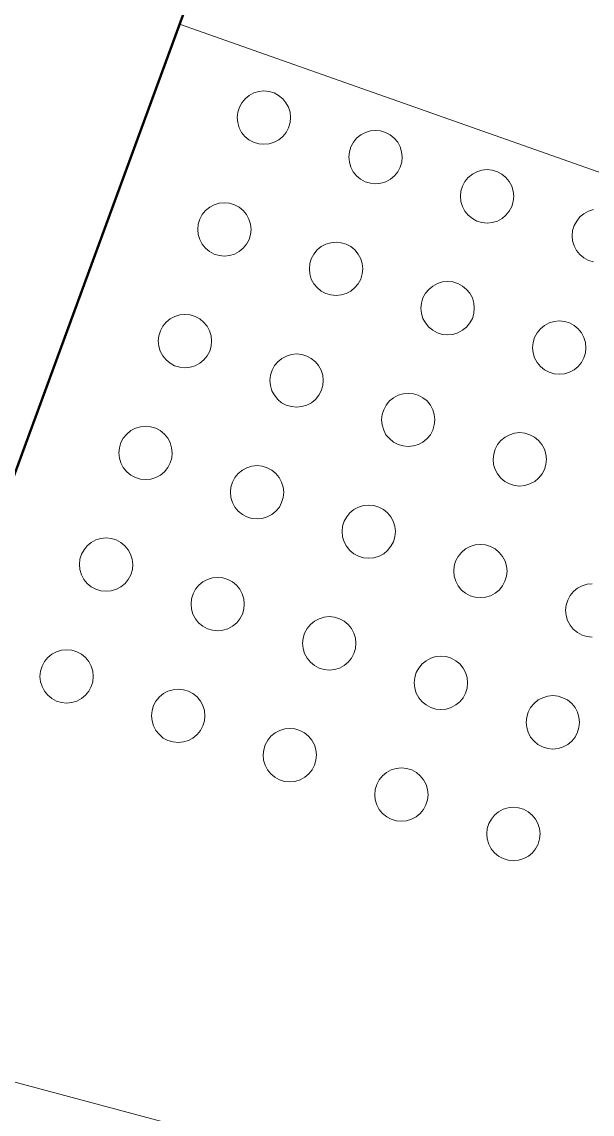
# Model space of a CAD drawing. Header units: metres. Extents: x 105014 to 106600, y 111320 to 118425.
# Drawn here: x 105895.489 to 105895.81, y 114674.696 to 114675.311 of the extents above; entities that cross this region are included whole.
import ezdxf

# ---------------------------------------------------------------- set-up
doc = ezdxf.new("R2010")
doc.units = ezdxf.units.M
doc.linetypes.add('DASHED', pattern=[1.524, 1.27, -0.254])
for name, color, linetype, lineweight in [('00-BASE-LIMITE', 7, 'DASHED', 50), ('00-BASE-UE', 42, 'DASHED', 25), ('20-EP-ZONA-DURA', 253, 'CONTINUOUS', 13), ('20-EP-ZONA-VERDE', 84, 'CONTINUOUS', 13), ('35-RH-ACUE-DOMICILIARIA', 152, 'CONTINUOUS', 9), ('60-PREDIAL-LOTE', 42, 'CONTINUOUS', 13)]:
    doc.layers.add(name, color=color, linetype=linetype, lineweight=lineweight)

msp = doc.modelspace()

# ---------------------------------------------------------------- linework, layer by layer
at = {"layer": '00-BASE-LIMITE'}
msp.add_lwpolyline([(105881.4203, 114660.5309), (105889.2531, 114657.7255), (105894.4305, 114672.1783), (105898.2113, 114682.4977), (105893.5141, 114684.2187)], dxfattribs=at)
at = {"layer": '00-BASE-UE'}
msp.add_lwpolyline([(105881.42029, 114660.53088), (105889.25311, 114657.72552), (105894.43048, 114672.17828), (105898.2113, 114682.49768), (105893.5141, 114684.21869)], dxfattribs=at)
at = {"layer": '20-EP-ZONA-DURA'}
for points in [[(105894.4305, 114672.1783), (105895.5778, 114675.3099), (105898.3659, 114674.3261), (105898.3599, 114674.3079), (105898.1501, 114674.3809), (105898.1476, 114674.3829), (105898.1447, 114674.3842), (105898.1417, 114674.385), (105898.1385, 114674.3851), (105898.0877, 114674.4027), (105898.085, 114674.4049), (105898.0819, 114674.4064), (105898.0785, 114674.4071), (105898.0751, 114674.4071), (105898.0251, 114674.4245), (105898.0229, 114674.4265), (105898.0203, 114674.4281), (105898.0175, 114674.4291), (105898.0145, 114674.4295), (105898.0115, 114674.4293), (105897.9861, 114674.4381), (105897.8545, 114674.0605), (105897.7229, 114673.6827), (105897.5911, 114673.3051)], [(105895.8108, 114675.2056), (105895.808, 114675.2047), (105895.8054, 114675.2033), (105895.8031, 114675.2015), (105895.8013, 114675.1992), (105895.7999, 114675.1966), (105895.799, 114675.1938), (105895.7987, 114675.1909), (105895.7987, 114675.1909), (105895.799, 114675.188), (105895.7998, 114675.1852), (105895.8012, 114675.1826), (105895.8031, 114675.1803), (105895.8053, 114675.1784), (105895.8079, 114675.177), (105895.8108, 114675.1762)], [(105895.8101, 114674.9949), (105895.8072, 114674.9947), (105895.8044, 114674.9938), (105895.8018, 114674.9925), (105895.7995, 114674.9906), (105895.7977, 114674.9884), (105895.7963, 114674.9858), (105895.7954, 114674.983), (105895.7951, 114674.9801), (105895.7954, 114674.9772), (105895.7962, 114674.9743), (105895.7976, 114674.9717), (105895.7994, 114674.9694), (105895.8017, 114674.9675), (105895.8043, 114674.9661), (105895.8071, 114674.9653), (105895.8101, 114674.965)]]:
    msp.add_lwpolyline(points, dxfattribs=at)
for points in [[(105895.6403, 114675.2575), (105895.64, 114675.2604), (105895.6391, 114675.2632), (105895.6377, 114675.2658), (105895.6359, 114675.268), (105895.6336, 114675.2699), (105895.631, 114675.2713), (105895.6282, 114675.2721), (105895.6253, 114675.2724), (105895.6224, 114675.2721), (105895.6196, 114675.2713), (105895.617, 114675.2699), (105895.6147, 114675.268), (105895.6129, 114675.2658), (105895.6115, 114675.2632), (105895.6106, 114675.2604), (105895.6103, 114675.2575), (105895.6106, 114675.2546), (105895.6114, 114675.2517), (105895.6128, 114675.2491), (105895.6146, 114675.2468), (105895.6169, 114675.2449), (105895.6195, 114675.2435), (105895.6224, 114675.2426), (105895.6253, 114675.2424), (105895.6283, 114675.2426), (105895.6311, 114675.2435), (105895.6337, 114675.2449), (105895.636, 114675.2468), (105895.6378, 114675.2491), (105895.6392, 114675.2517), (105895.6401, 114675.2546), (105895.6403, 114675.2575)], [(105895.7031, 114675.2353), (105895.7028, 114675.2382), (105895.7019, 114675.241), (105895.7006, 114675.2436), (105895.6987, 114675.2458), (105895.6964, 114675.2477), (105895.6938, 114675.2491), (105895.691, 114675.2499), (105895.6881, 114675.2502), (105895.6852, 114675.2499), (105895.6824, 114675.2491), (105895.6798, 114675.2477), (105895.6775, 114675.2458), (105895.6757, 114675.2436), (105895.6743, 114675.241), (105895.6734, 114675.2382), (105895.6731, 114675.2353), (105895.6734, 114675.2323), (105895.6742, 114675.2295), (105895.6756, 114675.2269), (105895.6775, 114675.2246), (105895.6797, 114675.2227), (105895.6823, 114675.2213), (105895.6852, 114675.2205), (105895.6881, 114675.2202), (105895.6911, 114675.2205), (105895.6939, 114675.2213), (105895.6965, 114675.2227), (105895.6988, 114675.2246), (105895.7006, 114675.2269), (105895.702, 114675.2295), (105895.7029, 114675.2323), (105895.7031, 114675.2353)], [(105895.7509, 114675.198), (105895.7538, 114675.1983), (105895.7567, 114675.1992), (105895.7593, 114675.2006), (105895.7615, 114675.2024), (105895.7634, 114675.2047), (105895.7648, 114675.2073), (105895.7656, 114675.2101), (105895.7659, 114675.2131), (105895.7656, 114675.216), (105895.7648, 114675.2188), (105895.7634, 114675.2214), (105895.7615, 114675.2237), (105895.7592, 114675.2255), (105895.7567, 114675.2269), (105895.7538, 114675.2278), (105895.7509, 114675.2281), (105895.748, 114675.2278), (105895.7452, 114675.2269), (105895.7426, 114675.2255), (105895.7403, 114675.2237), (105895.7384, 114675.2214), (105895.7371, 114675.2188), (105895.7362, 114675.216), (105895.7359, 114675.2131), (105895.7362, 114675.2101), (105895.737, 114675.2073), (105895.7384, 114675.2047), (105895.7403, 114675.2024), (105895.7426, 114675.2006), (105895.7452, 114675.1992), (105895.748, 114675.1983), (105895.7509, 114675.198)], [(105895.6181, 114675.1945), (105895.6178, 114675.1974), (105895.6169, 114675.2003), (105895.6156, 114675.2028), (105895.6137, 114675.2051), (105895.6114, 114675.207), (105895.6088, 114675.2083), (105895.606, 114675.2092), (105895.6031, 114675.2095), (105895.6002, 114675.2092), (105895.5974, 114675.2083), (105895.5948, 114675.207), (105895.5925, 114675.2051), (105895.5906, 114675.2028), (105895.5892, 114675.2003), (105895.5884, 114675.1974), (105895.5881, 114675.1945), (105895.5884, 114675.1916), (105895.5892, 114675.1888), (105895.5906, 114675.1862), (105895.5925, 114675.1839), (105895.5947, 114675.182), (105895.5973, 114675.1806), (105895.6002, 114675.1797), (105895.6031, 114675.1795), (105895.606, 114675.1797), (105895.6088, 114675.1806), (105895.6114, 114675.182), (105895.6137, 114675.1839), (105895.6156, 114675.1862), (105895.617, 114675.1888), (105895.6178, 114675.1916), (105895.6181, 114675.1945)], [(105895.6809, 114675.1723), (105895.6806, 114675.1752), (105895.6798, 114675.178), (105895.6784, 114675.1806), (105895.6765, 114675.1829), (105895.6742, 114675.1848), (105895.6716, 114675.1862), (105895.6688, 114675.187), (105895.6659, 114675.1873), (105895.663, 114675.187), (105895.6602, 114675.1862), (105895.6576, 114675.1848), (105895.6553, 114675.1829), (105895.6534, 114675.1806), (105895.652, 114675.178), (105895.6512, 114675.1752), (105895.6509, 114675.1723), (105895.6512, 114675.1694), (105895.652, 114675.1665), (105895.6534, 114675.1639), (105895.6553, 114675.1617), (105895.6575, 114675.1598), (105895.6601, 114675.1584), (105895.663, 114675.1576), (105895.6659, 114675.1573), (105895.6688, 114675.1576), (105895.6716, 114675.1584), (105895.6742, 114675.1598), (105895.6765, 114675.1617), (105895.6784, 114675.1639), (105895.6798, 114675.1665), (105895.6806, 114675.1694), (105895.6809, 114675.1723)], [(105895.7287, 114675.1351), (105895.7316, 114675.1354), (105895.7344, 114675.1363), (105895.737, 114675.1377), (105895.7393, 114675.1395), (105895.7412, 114675.1418), (105895.7426, 114675.1444), (105895.7434, 114675.1472), (105895.7437, 114675.1501), (105895.7434, 114675.153), (105895.7426, 114675.1559), (105895.7412, 114675.1585), (105895.7393, 114675.1607), (105895.7371, 114675.1626), (105895.7345, 114675.164), (105895.7316, 114675.1649), (105895.7287, 114675.1652), (105895.7258, 114675.1649), (105895.7229, 114675.164), (105895.7203, 114675.1626), (105895.7181, 114675.1607), (105895.7162, 114675.1585), (105895.7148, 114675.1559), (105895.714, 114675.153), (105895.7137, 114675.1501), (105895.714, 114675.1472), (105895.7148, 114675.1444), (105895.7162, 114675.1418), (105895.7181, 114675.1395), (105895.7204, 114675.1377), (105895.723, 114675.1363), (105895.7258, 114675.1354), (105895.7287, 114675.1351)], [(105895.5959, 114675.1317), (105895.5956, 114675.1346), (105895.5947, 114675.1374), (105895.5933, 114675.14), (105895.5914, 114675.1422), (105895.5892, 114675.1441), (105895.5866, 114675.1454), (105895.5838, 114675.1463), (105895.5809, 114675.1466), (105895.578, 114675.1463), (105895.5752, 114675.1454), (105895.5726, 114675.1441), (105895.5704, 114675.1422), (105895.5685, 114675.14), (105895.5671, 114675.1374), (105895.5662, 114675.1346), (105895.5659, 114675.1317), (105895.5662, 114675.1288), (105895.567, 114675.1259), (105895.5684, 114675.1233), (105895.5703, 114675.121), (105895.5725, 114675.1191), (105895.5751, 114675.1177), (105895.578, 114675.1169), (105895.5809, 114675.1166), (105895.5838, 114675.1169), (105895.5867, 114675.1177), (105895.5893, 114675.1191), (105895.5915, 114675.121), (105895.5934, 114675.1233), (105895.5948, 114675.1259), (105895.5956, 114675.1288), (105895.5959, 114675.1317)], [(105895.8065, 114675.1279), (105895.8062, 114675.1309), (105895.8054, 114675.1337), (105895.804, 114675.1363), (105895.8021, 114675.1386), (105895.7999, 114675.1404), (105895.7973, 114675.1418), (105895.7944, 114675.1427), (105895.7915, 114675.143), (105895.7886, 114675.1427), (105895.7858, 114675.1418), (105895.7832, 114675.1404), (105895.7809, 114675.1386), (105895.779, 114675.1363), (105895.7776, 114675.1337), (105895.7768, 114675.1309), (105895.7765, 114675.1279), (105895.7768, 114675.125), (105895.7776, 114675.1222), (105895.779, 114675.1196), (105895.7809, 114675.1173), (105895.7832, 114675.1155), (105895.7858, 114675.1141), (105895.7886, 114675.1132), (105895.7915, 114675.1129), (105895.7944, 114675.1132), (105895.7972, 114675.1141), (105895.7998, 114675.1155), (105895.8021, 114675.1173), (105895.804, 114675.1196), (105895.8054, 114675.1222), (105895.8062, 114675.125), (105895.8065, 114675.1279)], [(105895.6587, 114675.1095), (105895.6584, 114675.1124), (105895.6575, 114675.1152), (105895.6561, 114675.1178), (105895.6543, 114675.12), (105895.652, 114675.1219), (105895.6494, 114675.1232), (105895.6466, 114675.1241), (105895.6437, 114675.1244), (105895.6408, 114675.1241), (105895.638, 114675.1232), (105895.6354, 114675.1219), (105895.6332, 114675.12), (105895.6313, 114675.1178), (105895.6299, 114675.1152), (105895.629, 114675.1124), (105895.6287, 114675.1095), (105895.629, 114675.1066), (105895.6298, 114675.1037), (105895.6312, 114675.1011), (105895.6331, 114675.0988), (105895.6353, 114675.0969), (105895.6379, 114675.0955), (105895.6408, 114675.0947), (105895.6437, 114675.0944), (105895.6466, 114675.0947), (105895.6495, 114675.0955), (105895.6521, 114675.0969), (105895.6543, 114675.0988), (105895.6562, 114675.1011), (105895.6576, 114675.1037), (105895.6584, 114675.1066), (105895.6587, 114675.1095)], [(105895.7065, 114675.0723), (105895.7094, 114675.0726), (105895.7123, 114675.0734), (105895.7148, 114675.0748), (105895.7171, 114675.0767), (105895.719, 114675.0789), (105895.7204, 114675.0815), (105895.7212, 114675.0844), (105895.7215, 114675.0873), (105895.7212, 114675.0902), (105895.7203, 114675.093), (105895.719, 114675.0956), (105895.7171, 114675.0979), (105895.7148, 114675.0997), (105895.7122, 114675.1011), (105895.7094, 114675.1019), (105895.7065, 114675.1022), (105895.7036, 114675.1019), (105895.7008, 114675.1011), (105895.6982, 114675.0997), (105895.6959, 114675.0979), (105895.6941, 114675.0956), (105895.6927, 114675.093), (105895.6918, 114675.0902), (105895.6915, 114675.0873), (105895.6918, 114675.0844), (105895.6927, 114675.0815), (105895.694, 114675.0789), (105895.6959, 114675.0767), (105895.6982, 114675.0748), (105895.7008, 114675.0734), (105895.7036, 114675.0726), (105895.7065, 114675.0723)], [(105895.5737, 114675.0687), (105895.5734, 114675.0716), (105895.5726, 114675.0745), (105895.5712, 114675.077), (105895.5693, 114675.0793), (105895.567, 114675.0812), (105895.5645, 114675.0826), (105895.5616, 114675.0834), (105895.5587, 114675.0837), (105895.5558, 114675.0834), (105895.553, 114675.0826), (105895.5504, 114675.0812), (105895.5481, 114675.0793), (105895.5462, 114675.077), (105895.5449, 114675.0745), (105895.544, 114675.0716), (105895.5437, 114675.0687), (105895.544, 114675.0658), (105895.5448, 114675.063), (105895.5462, 114675.0604), (105895.5481, 114675.0581), (105895.5504, 114675.0562), (105895.553, 114675.0548), (105895.5558, 114675.0539), (105895.5587, 114675.0537), (105895.5617, 114675.0539), (105895.5645, 114675.0548), (105895.5671, 114675.0562), (105895.5694, 114675.0581), (105895.5712, 114675.0604), (105895.5726, 114675.063), (105895.5735, 114675.0658), (105895.5737, 114675.0687)], [(105895.7843, 114675.0651), (105895.784, 114675.068), (105895.7831, 114675.0708), (105895.7817, 114675.0734), (105895.7799, 114675.0757), (105895.7776, 114675.0776), (105895.775, 114675.0789), (105895.7722, 114675.0798), (105895.7693, 114675.0801), (105895.7664, 114675.0798), (105895.7636, 114675.0789), (105895.761, 114675.0776), (105895.7587, 114675.0757), (105895.7568, 114675.0734), (105895.7554, 114675.0708), (105895.7546, 114675.068), (105895.7543, 114675.0651), (105895.7545, 114675.0622), (105895.7554, 114675.0594), (105895.7568, 114675.0568), (105895.7586, 114675.0545), (105895.7609, 114675.0526), (105895.7635, 114675.0512), (105895.7663, 114675.0503), (105895.7693, 114675.05), (105895.7722, 114675.0503), (105895.775, 114675.0512), (105895.7777, 114675.0526), (105895.7799, 114675.0545), (105895.7818, 114675.0568), (105895.7832, 114675.0594), (105895.784, 114675.0622), (105895.7843, 114675.0651)], [(105895.6365, 114675.0465), (105895.6362, 114675.0494), (105895.6353, 114675.0522), (105895.6339, 114675.0548), (105895.6321, 114675.0571), (105895.6298, 114675.0589), (105895.6272, 114675.0603), (105895.6244, 114675.0612), (105895.6215, 114675.0615), (105895.6186, 114675.0612), (105895.6158, 114675.0603), (105895.6132, 114675.0589), (105895.6109, 114675.0571), (105895.609, 114675.0548), (105895.6077, 114675.0522), (105895.6068, 114675.0494), (105895.6065, 114675.0465), (105895.6068, 114675.0436), (105895.6076, 114675.0408), (105895.609, 114675.0382), (105895.6109, 114675.0359), (105895.6132, 114675.034), (105895.6157, 114675.0326), (105895.6186, 114675.0318), (105895.6215, 114675.0315), (105895.6244, 114675.0318), (105895.6272, 114675.0326), (105895.6298, 114675.034), (105895.6321, 114675.0359), (105895.634, 114675.0382), (105895.6353, 114675.0408), (105895.6362, 114675.0436), (105895.6365, 114675.0465)], [(105895.6843, 114675.0094), (105895.6872, 114675.0097), (105895.6901, 114675.0105), (105895.6927, 114675.0119), (105895.6949, 114675.0138), (105895.6968, 114675.0161), (105895.6982, 114675.0187), (105895.699, 114675.0215), (105895.6993, 114675.0245), (105895.699, 114675.0274), (105895.6981, 114675.0302), (105895.6967, 114675.0327), (105895.6948, 114675.035), (105895.6926, 114675.0368), (105895.69, 114675.0382), (105895.6872, 114675.0391), (105895.6843, 114675.0393), (105895.6814, 114675.0391), (105895.6786, 114675.0382), (105895.676, 114675.0368), (105895.6737, 114675.035), (105895.6719, 114675.0327), (105895.6705, 114675.0302), (105895.6696, 114675.0274), (105895.6693, 114675.0245), (105895.6696, 114675.0215), (105895.6704, 114675.0187), (105895.6718, 114675.0161), (105895.6737, 114675.0138), (105895.6759, 114675.0119), (105895.6785, 114675.0105), (105895.6814, 114675.0097), (105895.6843, 114675.0094)], [(105895.5515, 114675.0059), (105895.5512, 114675.0088), (105895.5503, 114675.0116), (105895.5489, 114675.0142), (105895.5471, 114675.0164), (105895.5448, 114675.0183), (105895.5422, 114675.0197), (105895.5394, 114675.0205), (105895.5365, 114675.0208), (105895.5336, 114675.0205), (105895.5308, 114675.0197), (105895.5282, 114675.0183), (105895.5259, 114675.0164), (105895.5241, 114675.0142), (105895.5227, 114675.0116), (105895.5218, 114675.0088), (105895.5215, 114675.0059), (105895.5217, 114675.003), (105895.5226, 114675.0001), (105895.524, 114674.9975), (105895.5258, 114674.9952), (105895.5281, 114674.9933), (105895.5307, 114674.9919), (105895.5336, 114674.9911), (105895.5365, 114674.9908), (105895.5394, 114674.9911), (105895.5423, 114674.9919), (105895.5449, 114674.9933), (105895.5472, 114674.9952), (105895.549, 114674.9975), (105895.5504, 114675.0001), (105895.5513, 114675.003), (105895.5515, 114675.0059)], [(105895.7621, 114675.0021), (105895.7618, 114675.005), (105895.761, 114675.0078), (105895.7596, 114675.0104), (105895.7577, 114675.0127), (105895.7555, 114675.0146), (105895.7529, 114675.016), (105895.75, 114675.0169), (105895.7471, 114675.0171), (105895.7442, 114675.0169), (105895.7413, 114675.016), (105895.7388, 114675.0146), (105895.7365, 114675.0127), (105895.7346, 114675.0104), (105895.7332, 114675.0078), (105895.7324, 114675.005), (105895.7321, 114675.0021), (105895.7324, 114674.9992), (105895.7333, 114674.9964), (105895.7347, 114674.9938), (105895.7365, 114674.9915), (105895.7388, 114674.9897), (105895.7414, 114674.9883), (105895.7442, 114674.9875), (105895.7471, 114674.9872), (105895.75, 114674.9875), (105895.7528, 114674.9883), (105895.7554, 114674.9897), (105895.7577, 114674.9915), (105895.7595, 114674.9938), (105895.7609, 114674.9964), (105895.7618, 114674.9992), (105895.7621, 114675.0021)], [(105895.6143, 114674.9837), (105895.614, 114674.9866), (105895.6131, 114674.9894), (105895.6117, 114674.992), (105895.6099, 114674.9942), (105895.6076, 114674.9961), (105895.605, 114674.9975), (105895.6022, 114674.9983), (105895.5993, 114674.9986), (105895.5964, 114674.9983), (105895.5936, 114674.9975), (105895.591, 114674.9961), (105895.5887, 114674.9942), (105895.5869, 114674.992), (105895.5855, 114674.9894), (105895.5846, 114674.9866), (105895.5843, 114674.9837), (105895.5846, 114674.9808), (105895.5854, 114674.9779), (105895.5868, 114674.9753), (105895.5886, 114674.973), (105895.5909, 114674.9711), (105895.5935, 114674.9697), (105895.5964, 114674.9689), (105895.5993, 114674.9686), (105895.6022, 114674.9689), (105895.6051, 114674.9697), (105895.6077, 114674.9711), (105895.61, 114674.973), (105895.6118, 114674.9753), (105895.6132, 114674.9779), (105895.6141, 114674.9808), (105895.6143, 114674.9837)], [(105895.6621, 114674.9464), (105895.665, 114674.9467), (105895.6679, 114674.9476), (105895.6705, 114674.949), (105895.6727, 114674.9508), (105895.6746, 114674.9531), (105895.676, 114674.9557), (105895.6768, 114674.9586), (105895.6771, 114674.9615), (105895.6768, 114674.9644), (105895.676, 114674.9672), (105895.6746, 114674.9698), (105895.6727, 114674.9721), (105895.6704, 114674.9739), (105895.6678, 114674.9753), (105895.665, 114674.9762), (105895.6621, 114674.9765), (105895.6592, 114674.9762), (105895.6564, 114674.9753), (105895.6538, 114674.9739), (105895.6515, 114674.9721), (105895.6496, 114674.9698), (105895.6482, 114674.9672), (105895.6474, 114674.9644), (105895.6471, 114674.9615), (105895.6474, 114674.9586), (105895.6482, 114674.9557), (105895.6496, 114674.9531), (105895.6515, 114674.9508), (105895.6538, 114674.949), (105895.6564, 114674.9476), (105895.6592, 114674.9467), (105895.6621, 114674.9464)], [(105895.5293, 114674.9429), (105895.529, 114674.9458), (105895.5282, 114674.9486), (105895.5268, 114674.9512), (105895.5249, 114674.9535), (105895.5226, 114674.9553), (105895.52, 114674.9567), (105895.5172, 114674.9576), (105895.5143, 114674.9579), (105895.5114, 114674.9576), (105895.5086, 114674.9567), (105895.506, 114674.9553), (105895.5037, 114674.9535), (105895.5019, 114674.9512), (105895.5005, 114674.9486), (105895.4996, 114674.9458), (105895.4993, 114674.9429), (105895.4996, 114674.9399), (105895.5005, 114674.9371), (105895.5019, 114674.9345), (105895.5037, 114674.9323), (105895.506, 114674.9304), (105895.5086, 114674.929), (105895.5114, 114674.9282), (105895.5143, 114674.9279), (105895.5172, 114674.9282), (105895.52, 114674.929), (105895.5226, 114674.9304), (105895.5249, 114674.9323), (105895.5268, 114674.9345), (105895.5282, 114674.9371), (105895.529, 114674.9399), (105895.5293, 114674.9429)], [(105895.7399, 114674.9393), (105895.7396, 114674.9422), (105895.7388, 114674.945), (105895.7374, 114674.9476), (105895.7355, 114674.9499), (105895.7333, 114674.9517), (105895.7307, 114674.9531), (105895.7278, 114674.954), (105895.7249, 114674.9543), (105895.722, 114674.954), (105895.7192, 114674.9531), (105895.7166, 114674.9517), (105895.7143, 114674.9499), (105895.7124, 114674.9476), (105895.711, 114674.945), (105895.7102, 114674.9422), (105895.7099, 114674.9393), (105895.7102, 114674.9363), (105895.711, 114674.9335), (105895.7124, 114674.9309), (105895.7143, 114674.9286), (105895.7166, 114674.9268), (105895.7192, 114674.9254), (105895.722, 114674.9245), (105895.7249, 114674.9242), (105895.7278, 114674.9245), (105895.7307, 114674.9254), (105895.7333, 114674.9268), (105895.7355, 114674.9286), (105895.7374, 114674.9309), (105895.7388, 114674.9335), (105895.7396, 114674.9363), (105895.7399, 114674.9393)], [(105895.5921, 114674.9207), (105895.5918, 114674.9236), (105895.5909, 114674.9265), (105895.5896, 114674.929), (105895.5877, 114674.9313), (105895.5854, 114674.9332), (105895.5828, 114674.9346), (105895.58, 114674.9354), (105895.5771, 114674.9357), (105895.5742, 114674.9354), (105895.5713, 114674.9346), (105895.5688, 114674.9332), (105895.5665, 114674.9313), (105895.5646, 114674.929), (105895.5632, 114674.9265), (105895.5624, 114674.9236), (105895.5621, 114674.9207), (105895.5624, 114674.9178), (105895.5632, 114674.915), (105895.5646, 114674.9124), (105895.5665, 114674.9101), (105895.5687, 114674.9082), (105895.5713, 114674.9068), (105895.5742, 114674.906), (105895.5771, 114674.9057), (105895.58, 114674.906), (105895.5828, 114674.9068), (105895.5854, 114674.9082), (105895.5877, 114674.9101), (105895.5896, 114674.9124), (105895.591, 114674.915), (105895.5918, 114674.9178), (105895.5921, 114674.9207)], [(105895.8029, 114674.9171), (105895.8026, 114674.92), (105895.8018, 114674.9228), (105895.8004, 114674.9254), (105895.7985, 114674.9277), (105895.7962, 114674.9296), (105895.7936, 114674.9309), (105895.7908, 114674.9318), (105895.7879, 114674.9321), (105895.785, 114674.9318), (105895.7822, 114674.9309), (105895.7796, 114674.9296), (105895.7773, 114674.9277), (105895.7754, 114674.9254), (105895.774, 114674.9228), (105895.7732, 114674.92), (105895.7729, 114674.9171), (105895.7732, 114674.9142), (105895.774, 114674.9114), (105895.7754, 114674.9087), (105895.7773, 114674.9065), (105895.7795, 114674.9046), (105895.7821, 114674.9032), (105895.785, 114674.9023), (105895.7879, 114674.902), (105895.7908, 114674.9023), (105895.7937, 114674.9032), (105895.7963, 114674.9046), (105895.7985, 114674.9065), (105895.8004, 114674.9087), (105895.8018, 114674.9114), (105895.8026, 114674.9142), (105895.8029, 114674.9171)], [(105895.6549, 114674.8987), (105895.6546, 114674.9016), (105895.6537, 114674.9044), (105895.6523, 114674.907), (105895.6505, 114674.9092), (105895.6482, 114674.9111), (105895.6456, 114674.9124), (105895.6428, 114674.9133), (105895.6399, 114674.9136), (105895.637, 114674.9133), (105895.6342, 114674.9124), (105895.6316, 114674.9111), (105895.6293, 114674.9092), (105895.6275, 114674.907), (105895.6261, 114674.9044), (105895.6252, 114674.9016), (105895.6249, 114674.8987), (105895.6251, 114674.8957), (105895.626, 114674.8929), (105895.6274, 114674.8903), (105895.6292, 114674.888), (105895.6315, 114674.8861), (105895.6341, 114674.8847), (105895.6369, 114674.8838), (105895.6399, 114674.8835), (105895.6428, 114674.8838), (105895.6457, 114674.8847), (105895.6483, 114674.8861), (105895.6506, 114674.888), (105895.6524, 114674.8903), (105895.6538, 114674.8929), (105895.6546, 114674.8957), (105895.6549, 114674.8987)], [(105895.7177, 114674.8763), (105895.7174, 114674.8792), (105895.7166, 114674.8821), (105895.7152, 114674.8847), (105895.7133, 114674.8869), (105895.7111, 114674.8888), (105895.7085, 114674.8902), (105895.7056, 114674.8911), (105895.7027, 114674.8914), (105895.6998, 114674.8911), (105895.6969, 114674.8902), (105895.6943, 114674.8888), (105895.6921, 114674.8869), (105895.6902, 114674.8847), (105895.6888, 114674.8821), (105895.688, 114674.8792), (105895.6877, 114674.8763), (105895.688, 114674.8734), (105895.6888, 114674.8706), (105895.6902, 114674.868), (105895.6921, 114674.8657), (105895.6944, 114674.8639), (105895.697, 114674.8625), (105895.6998, 114674.8616), (105895.7027, 114674.8613), (105895.7056, 114674.8616), (105895.7084, 114674.8625), (105895.711, 114674.8639), (105895.7133, 114674.8657), (105895.7152, 114674.868), (105895.7165, 114674.8706), (105895.7174, 114674.8734), (105895.7177, 114674.8763)], [(105895.7807, 114674.8543), (105895.7804, 114674.8572), (105895.7795, 114674.86), (105895.7781, 114674.8626), (105895.7763, 114674.8648), (105895.774, 114674.8667), (105895.7714, 114674.8681), (105895.7686, 114674.8689), (105895.7657, 114674.8692), (105895.7628, 114674.8689), (105895.76, 114674.8681), (105895.7574, 114674.8667), (105895.7551, 114674.8648), (105895.7533, 114674.8626), (105895.7519, 114674.86), (105895.751, 114674.8572), (105895.7507, 114674.8543), (105895.7509, 114674.8514), (105895.7518, 114674.8485), (105895.7532, 114674.8459), (105895.755, 114674.8436), (105895.7573, 114674.8417), (105895.7599, 114674.8403), (105895.7627, 114674.8394), (105895.7657, 114674.8391), (105895.7686, 114674.8394), (105895.7715, 114674.8403), (105895.7741, 114674.8417), (105895.7764, 114674.8436), (105895.7782, 114674.8459), (105895.7796, 114674.8485), (105895.7804, 114674.8514), (105895.7807, 114674.8543)]]:
    msp.add_lwpolyline(points, close=True, dxfattribs=at)
at = {"layer": '20-EP-ZONA-VERDE'}
for points in [[(105898.3959, 114674.4216), (105898.5847, 114674.3549), (105900.8493, 114673.5559), (105900.8559, 114673.5535), (105900.8225, 114673.4593), (105900.8185, 114673.4607), (105898.5545, 114674.2595), (105898.3659, 114674.3261), (105895.5779, 114675.3099), (105895.6111, 114675.4043), (105898.3959, 114674.4216)], [(105895.6403, 114675.2575), (105895.6401, 114675.2546), (105895.6392, 114675.2517), (105895.6378, 114675.2491), (105895.636, 114675.2468), (105895.6337, 114675.2449), (105895.6311, 114675.2435), (105895.6283, 114675.2426), (105895.6253, 114675.2424), (105895.6224, 114675.2426), (105895.6195, 114675.2435), (105895.6169, 114675.2449), (105895.6146, 114675.2468), (105895.6128, 114675.2491), (105895.6114, 114675.2517), (105895.6106, 114675.2546), (105895.6103, 114675.2575), (105895.6106, 114675.2604), (105895.6115, 114675.2632), (105895.6129, 114675.2658), (105895.6147, 114675.268), (105895.617, 114675.2699), (105895.6196, 114675.2713), (105895.6224, 114675.2721), (105895.6253, 114675.2724), (105895.6282, 114675.2721), (105895.631, 114675.2713), (105895.6336, 114675.2699), (105895.6359, 114675.268), (105895.6377, 114675.2658), (105895.6391, 114675.2632), (105895.64, 114675.2604), (105895.6403, 114675.2575)], [(105895.7031, 114675.2353), (105895.7029, 114675.2323), (105895.702, 114675.2295), (105895.7006, 114675.2269), (105895.6988, 114675.2246), (105895.6965, 114675.2227), (105895.6939, 114675.2213), (105895.6911, 114675.2205), (105895.6881, 114675.2202), (105895.6852, 114675.2205), (105895.6823, 114675.2213), (105895.6797, 114675.2227), (105895.6775, 114675.2246), (105895.6756, 114675.2269), (105895.6742, 114675.2295), (105895.6734, 114675.2323), (105895.6731, 114675.2353), (105895.6734, 114675.2382), (105895.6743, 114675.241), (105895.6757, 114675.2436), (105895.6775, 114675.2458), (105895.6798, 114675.2477), (105895.6824, 114675.2491), (105895.6852, 114675.2499), (105895.6881, 114675.2502), (105895.691, 114675.2499), (105895.6938, 114675.2491), (105895.6964, 114675.2477), (105895.6987, 114675.2458), (105895.7006, 114675.2436), (105895.7019, 114675.241), (105895.7028, 114675.2382), (105895.7031, 114675.2353)], [(105895.7659, 114675.2131), (105895.7656, 114675.2101), (105895.7648, 114675.2073), (105895.7634, 114675.2047), (105895.7615, 114675.2024), (105895.7593, 114675.2006), (105895.7567, 114675.1992), (105895.7538, 114675.1983), (105895.7509, 114675.198), (105895.748, 114675.1983), (105895.7452, 114675.1992), (105895.7426, 114675.2006), (105895.7403, 114675.2024), (105895.7384, 114675.2047), (105895.737, 114675.2073), (105895.7362, 114675.2101), (105895.7359, 114675.2131), (105895.7362, 114675.216), (105895.7371, 114675.2188), (105895.7384, 114675.2214), (105895.7403, 114675.2237), (105895.7426, 114675.2255), (105895.7452, 114675.2269), (105895.748, 114675.2278), (105895.7509, 114675.2281), (105895.7538, 114675.2278), (105895.7567, 114675.2269), (105895.7592, 114675.2255), (105895.7615, 114675.2237), (105895.7634, 114675.2214), (105895.7648, 114675.2188), (105895.7656, 114675.216), (105895.7659, 114675.2131)], [(105895.6181, 114675.1945), (105895.6178, 114675.1916), (105895.617, 114675.1888), (105895.6156, 114675.1862), (105895.6137, 114675.1839), (105895.6114, 114675.182), (105895.6088, 114675.1806), (105895.606, 114675.1797), (105895.6031, 114675.1795), (105895.6002, 114675.1797), (105895.5973, 114675.1806), (105895.5947, 114675.182), (105895.5925, 114675.1839), (105895.5906, 114675.1862), (105895.5892, 114675.1888), (105895.5884, 114675.1916), (105895.5881, 114675.1945), (105895.5884, 114675.1974), (105895.5892, 114675.2003), (105895.5906, 114675.2028), (105895.5925, 114675.2051), (105895.5948, 114675.207), (105895.5974, 114675.2083), (105895.6002, 114675.2092), (105895.6031, 114675.2095), (105895.606, 114675.2092), (105895.6088, 114675.2083), (105895.6114, 114675.207), (105895.6137, 114675.2051), (105895.6156, 114675.2028), (105895.6169, 114675.2003), (105895.6178, 114675.1974), (105895.6181, 114675.1945)], [(105895.6809, 114675.1723), (105895.6806, 114675.1694), (105895.6798, 114675.1665), (105895.6784, 114675.1639), (105895.6765, 114675.1617), (105895.6742, 114675.1598), (105895.6716, 114675.1584), (105895.6688, 114675.1576), (105895.6659, 114675.1573), (105895.663, 114675.1576), (105895.6601, 114675.1584), (105895.6575, 114675.1598), (105895.6553, 114675.1617), (105895.6534, 114675.1639), (105895.652, 114675.1665), (105895.6512, 114675.1694), (105895.6509, 114675.1723), (105895.6512, 114675.1752), (105895.652, 114675.178), (105895.6534, 114675.1806), (105895.6553, 114675.1829), (105895.6576, 114675.1848), (105895.6602, 114675.1862), (105895.663, 114675.187), (105895.6659, 114675.1873), (105895.6688, 114675.187), (105895.6716, 114675.1862), (105895.6742, 114675.1848), (105895.6765, 114675.1829), (105895.6784, 114675.1806), (105895.6798, 114675.178), (105895.6806, 114675.1752), (105895.6809, 114675.1723)], [(105895.7437, 114675.1501), (105895.7434, 114675.1472), (105895.7426, 114675.1444), (105895.7412, 114675.1418), (105895.7393, 114675.1395), (105895.737, 114675.1377), (105895.7344, 114675.1363), (105895.7316, 114675.1354), (105895.7287, 114675.1351), (105895.7258, 114675.1354), (105895.723, 114675.1363), (105895.7204, 114675.1377), (105895.7181, 114675.1395), (105895.7162, 114675.1418), (105895.7148, 114675.1444), (105895.714, 114675.1472), (105895.7137, 114675.1501), (105895.714, 114675.153), (105895.7148, 114675.1559), (105895.7162, 114675.1585), (105895.7181, 114675.1607), (105895.7203, 114675.1626), (105895.7229, 114675.164), (105895.7258, 114675.1649), (105895.7287, 114675.1652), (105895.7316, 114675.1649), (105895.7345, 114675.164), (105895.7371, 114675.1626), (105895.7393, 114675.1607), (105895.7412, 114675.1585), (105895.7426, 114675.1559), (105895.7434, 114675.153), (105895.7437, 114675.1501)], [(105895.5959, 114675.1317), (105895.5956, 114675.1288), (105895.5948, 114675.1259), (105895.5934, 114675.1233), (105895.5915, 114675.121), (105895.5893, 114675.1191), (105895.5867, 114675.1177), (105895.5838, 114675.1169), (105895.5809, 114675.1166), (105895.578, 114675.1169), (105895.5751, 114675.1177), (105895.5725, 114675.1191), (105895.5703, 114675.121), (105895.5684, 114675.1233), (105895.567, 114675.1259), (105895.5662, 114675.1288), (105895.5659, 114675.1317), (105895.5662, 114675.1346), (105895.5671, 114675.1374), (105895.5685, 114675.14), (105895.5704, 114675.1422), (105895.5726, 114675.1441), (105895.5752, 114675.1454), (105895.578, 114675.1463), (105895.5809, 114675.1466), (105895.5838, 114675.1463), (105895.5866, 114675.1454), (105895.5892, 114675.1441), (105895.5914, 114675.1422), (105895.5933, 114675.14), (105895.5947, 114675.1374), (105895.5956, 114675.1346), (105895.5959, 114675.1317)], [(105895.8065, 114675.1279), (105895.8062, 114675.125), (105895.8054, 114675.1222), (105895.804, 114675.1196), (105895.8021, 114675.1173), (105895.7998, 114675.1155), (105895.7972, 114675.1141), (105895.7944, 114675.1132), (105895.7915, 114675.1129), (105895.7886, 114675.1132), (105895.7858, 114675.1141), (105895.7832, 114675.1155), (105895.7809, 114675.1173), (105895.779, 114675.1196), (105895.7776, 114675.1222), (105895.7768, 114675.125), (105895.7765, 114675.1279), (105895.7768, 114675.1309), (105895.7776, 114675.1337), (105895.779, 114675.1363), (105895.7809, 114675.1386), (105895.7832, 114675.1404), (105895.7858, 114675.1418), (105895.7886, 114675.1427), (105895.7915, 114675.143), (105895.7944, 114675.1427), (105895.7973, 114675.1418), (105895.7999, 114675.1404), (105895.8021, 114675.1386), (105895.804, 114675.1363), (105895.8054, 114675.1337), (105895.8062, 114675.1309), (105895.8065, 114675.1279)], [(105895.6587, 114675.1095), (105895.6584, 114675.1066), (105895.6576, 114675.1037), (105895.6562, 114675.1011), (105895.6543, 114675.0988), (105895.6521, 114675.0969), (105895.6495, 114675.0955), (105895.6466, 114675.0947), (105895.6437, 114675.0944), (105895.6408, 114675.0947), (105895.6379, 114675.0955), (105895.6353, 114675.0969), (105895.6331, 114675.0988), (105895.6312, 114675.1011), (105895.6298, 114675.1037), (105895.629, 114675.1066), (105895.6287, 114675.1095), (105895.629, 114675.1124), (105895.6299, 114675.1152), (105895.6313, 114675.1178), (105895.6332, 114675.12), (105895.6354, 114675.1219), (105895.638, 114675.1232), (105895.6408, 114675.1241), (105895.6437, 114675.1244), (105895.6466, 114675.1241), (105895.6494, 114675.1232), (105895.652, 114675.1219), (105895.6543, 114675.12), (105895.6561, 114675.1178), (105895.6575, 114675.1152), (105895.6584, 114675.1124), (105895.6587, 114675.1095)], [(105895.7215, 114675.0873), (105895.7212, 114675.0844), (105895.7204, 114675.0815), (105895.719, 114675.0789), (105895.7171, 114675.0767), (105895.7148, 114675.0748), (105895.7123, 114675.0734), (105895.7094, 114675.0726), (105895.7065, 114675.0723), (105895.7036, 114675.0726), (105895.7008, 114675.0734), (105895.6982, 114675.0748), (105895.6959, 114675.0767), (105895.694, 114675.0789), (105895.6927, 114675.0815), (105895.6918, 114675.0844), (105895.6915, 114675.0873), (105895.6918, 114675.0902), (105895.6927, 114675.093), (105895.6941, 114675.0956), (105895.6959, 114675.0979), (105895.6982, 114675.0997), (105895.7008, 114675.1011), (105895.7036, 114675.1019), (105895.7065, 114675.1022), (105895.7094, 114675.1019), (105895.7122, 114675.1011), (105895.7148, 114675.0997), (105895.7171, 114675.0979), (105895.719, 114675.0956), (105895.7203, 114675.093), (105895.7212, 114675.0902), (105895.7215, 114675.0873)], [(105895.5737, 114675.0687), (105895.5735, 114675.0658), (105895.5726, 114675.063), (105895.5712, 114675.0604), (105895.5694, 114675.0581), (105895.5671, 114675.0562), (105895.5645, 114675.0548), (105895.5617, 114675.0539), (105895.5587, 114675.0537), (105895.5558, 114675.0539), (105895.553, 114675.0548), (105895.5504, 114675.0562), (105895.5481, 114675.0581), (105895.5462, 114675.0604), (105895.5448, 114675.063), (105895.544, 114675.0658), (105895.5437, 114675.0687), (105895.544, 114675.0716), (105895.5449, 114675.0745), (105895.5462, 114675.077), (105895.5481, 114675.0793), (105895.5504, 114675.0812), (105895.553, 114675.0826), (105895.5558, 114675.0834), (105895.5587, 114675.0837), (105895.5616, 114675.0834), (105895.5645, 114675.0826), (105895.567, 114675.0812), (105895.5693, 114675.0793), (105895.5712, 114675.077), (105895.5726, 114675.0745), (105895.5734, 114675.0716), (105895.5737, 114675.0687)], [(105895.7843, 114675.0651), (105895.784, 114675.0622), (105895.7832, 114675.0594), (105895.7818, 114675.0568), (105895.7799, 114675.0545), (105895.7777, 114675.0526), (105895.775, 114675.0512), (105895.7722, 114675.0503), (105895.7693, 114675.05), (105895.7663, 114675.0503), (105895.7635, 114675.0512), (105895.7609, 114675.0526), (105895.7586, 114675.0545), (105895.7568, 114675.0568), (105895.7554, 114675.0594), (105895.7545, 114675.0622), (105895.7543, 114675.0651), (105895.7546, 114675.068), (105895.7554, 114675.0708), (105895.7568, 114675.0734), (105895.7587, 114675.0757), (105895.761, 114675.0776), (105895.7636, 114675.0789), (105895.7664, 114675.0798), (105895.7693, 114675.0801), (105895.7722, 114675.0798), (105895.775, 114675.0789), (105895.7776, 114675.0776), (105895.7799, 114675.0757), (105895.7817, 114675.0734), (105895.7831, 114675.0708), (105895.784, 114675.068), (105895.7843, 114675.0651)], [(105895.6365, 114675.0465), (105895.6362, 114675.0436), (105895.6353, 114675.0408), (105895.634, 114675.0382), (105895.6321, 114675.0359), (105895.6298, 114675.034), (105895.6272, 114675.0326), (105895.6244, 114675.0318), (105895.6215, 114675.0315), (105895.6186, 114675.0318), (105895.6157, 114675.0326), (105895.6132, 114675.034), (105895.6109, 114675.0359), (105895.609, 114675.0382), (105895.6076, 114675.0408), (105895.6068, 114675.0436), (105895.6065, 114675.0465), (105895.6068, 114675.0494), (105895.6077, 114675.0522), (105895.609, 114675.0548), (105895.6109, 114675.0571), (105895.6132, 114675.0589), (105895.6158, 114675.0603), (105895.6186, 114675.0612), (105895.6215, 114675.0615), (105895.6244, 114675.0612), (105895.6272, 114675.0603), (105895.6298, 114675.0589), (105895.6321, 114675.0571), (105895.6339, 114675.0548), (105895.6353, 114675.0522), (105895.6362, 114675.0494), (105895.6365, 114675.0465)], [(105895.6993, 114675.0245), (105895.699, 114675.0215), (105895.6982, 114675.0187), (105895.6968, 114675.0161), (105895.6949, 114675.0138), (105895.6927, 114675.0119), (105895.6901, 114675.0105), (105895.6872, 114675.0097), (105895.6843, 114675.0094), (105895.6814, 114675.0097), (105895.6785, 114675.0105), (105895.6759, 114675.0119), (105895.6737, 114675.0138), (105895.6718, 114675.0161), (105895.6704, 114675.0187), (105895.6696, 114675.0215), (105895.6693, 114675.0245), (105895.6696, 114675.0274), (105895.6705, 114675.0302), (105895.6719, 114675.0327), (105895.6737, 114675.035), (105895.676, 114675.0368), (105895.6786, 114675.0382), (105895.6814, 114675.0391), (105895.6843, 114675.0393), (105895.6872, 114675.0391), (105895.69, 114675.0382), (105895.6926, 114675.0368), (105895.6948, 114675.035), (105895.6967, 114675.0327), (105895.6981, 114675.0302), (105895.699, 114675.0274), (105895.6993, 114675.0245)], [(105895.5515, 114675.0059), (105895.5513, 114675.003), (105895.5504, 114675.0001), (105895.549, 114674.9975), (105895.5472, 114674.9952), (105895.5449, 114674.9933), (105895.5423, 114674.9919), (105895.5394, 114674.9911), (105895.5365, 114674.9908), (105895.5336, 114674.9911), (105895.5307, 114674.9919), (105895.5281, 114674.9933), (105895.5258, 114674.9952), (105895.524, 114674.9975), (105895.5226, 114675.0001), (105895.5217, 114675.003), (105895.5215, 114675.0059), (105895.5218, 114675.0088), (105895.5227, 114675.0116), (105895.5241, 114675.0142), (105895.5259, 114675.0164), (105895.5282, 114675.0183), (105895.5308, 114675.0197), (105895.5336, 114675.0205), (105895.5365, 114675.0208), (105895.5394, 114675.0205), (105895.5422, 114675.0197), (105895.5448, 114675.0183), (105895.5471, 114675.0164), (105895.5489, 114675.0142), (105895.5503, 114675.0116), (105895.5512, 114675.0088), (105895.5515, 114675.0059)], [(105895.7621, 114675.0021), (105895.7618, 114674.9992), (105895.7609, 114674.9964), (105895.7595, 114674.9938), (105895.7577, 114674.9915), (105895.7554, 114674.9897), (105895.7528, 114674.9883), (105895.75, 114674.9875), (105895.7471, 114674.9872), (105895.7442, 114674.9875), (105895.7414, 114674.9883), (105895.7388, 114674.9897), (105895.7365, 114674.9915), (105895.7347, 114674.9938), (105895.7333, 114674.9964), (105895.7324, 114674.9992), (105895.7321, 114675.0021), (105895.7324, 114675.005), (105895.7332, 114675.0078), (105895.7346, 114675.0104), (105895.7365, 114675.0127), (105895.7388, 114675.0146), (105895.7413, 114675.016), (105895.7442, 114675.0169), (105895.7471, 114675.0171), (105895.75, 114675.0169), (105895.7529, 114675.016), (105895.7555, 114675.0146), (105895.7577, 114675.0127), (105895.7596, 114675.0104), (105895.761, 114675.0078), (105895.7618, 114675.005), (105895.7621, 114675.0021)], [(105895.6143, 114674.9837), (105895.6141, 114674.9808), (105895.6132, 114674.9779), (105895.6118, 114674.9753), (105895.61, 114674.973), (105895.6077, 114674.9711), (105895.6051, 114674.9697), (105895.6022, 114674.9689), (105895.5993, 114674.9686), (105895.5964, 114674.9689), (105895.5935, 114674.9697), (105895.5909, 114674.9711), (105895.5886, 114674.973), (105895.5868, 114674.9753), (105895.5854, 114674.9779), (105895.5846, 114674.9808), (105895.5843, 114674.9837), (105895.5846, 114674.9866), (105895.5855, 114674.9894), (105895.5869, 114674.992), (105895.5887, 114674.9942), (105895.591, 114674.9961), (105895.5936, 114674.9975), (105895.5964, 114674.9983), (105895.5993, 114674.9986), (105895.6022, 114674.9983), (105895.605, 114674.9975), (105895.6076, 114674.9961), (105895.6099, 114674.9942), (105895.6117, 114674.992), (105895.6131, 114674.9894), (105895.614, 114674.9866), (105895.6143, 114674.9837)], [(105895.6771, 114674.9615), (105895.6768, 114674.9586), (105895.676, 114674.9557), (105895.6746, 114674.9531), (105895.6727, 114674.9508), (105895.6705, 114674.949), (105895.6679, 114674.9476), (105895.665, 114674.9467), (105895.6621, 114674.9464), (105895.6592, 114674.9467), (105895.6564, 114674.9476), (105895.6538, 114674.949), (105895.6515, 114674.9508), (105895.6496, 114674.9531), (105895.6482, 114674.9557), (105895.6474, 114674.9586), (105895.6471, 114674.9615), (105895.6474, 114674.9644), (105895.6482, 114674.9672), (105895.6496, 114674.9698), (105895.6515, 114674.9721), (105895.6538, 114674.9739), (105895.6564, 114674.9753), (105895.6592, 114674.9762), (105895.6621, 114674.9765), (105895.665, 114674.9762), (105895.6678, 114674.9753), (105895.6704, 114674.9739), (105895.6727, 114674.9721), (105895.6746, 114674.9698), (105895.676, 114674.9672), (105895.6768, 114674.9644), (105895.6771, 114674.9615)], [(105895.5293, 114674.9429), (105895.529, 114674.9399), (105895.5282, 114674.9371), (105895.5268, 114674.9345), (105895.5249, 114674.9323), (105895.5226, 114674.9304), (105895.52, 114674.929), (105895.5172, 114674.9282), (105895.5143, 114674.9279), (105895.5114, 114674.9282), (105895.5086, 114674.929), (105895.506, 114674.9304), (105895.5037, 114674.9323), (105895.5019, 114674.9345), (105895.5005, 114674.9371), (105895.4996, 114674.9399), (105895.4993, 114674.9429), (105895.4996, 114674.9458), (105895.5005, 114674.9486), (105895.5019, 114674.9512), (105895.5037, 114674.9535), (105895.506, 114674.9553), (105895.5086, 114674.9567), (105895.5114, 114674.9576), (105895.5143, 114674.9579), (105895.5172, 114674.9576), (105895.52, 114674.9567), (105895.5226, 114674.9553), (105895.5249, 114674.9535), (105895.5268, 114674.9512), (105895.5282, 114674.9486), (105895.529, 114674.9458), (105895.5293, 114674.9429)], [(105895.7399, 114674.9393), (105895.7396, 114674.9363), (105895.7388, 114674.9335), (105895.7374, 114674.9309), (105895.7355, 114674.9286), (105895.7333, 114674.9268), (105895.7307, 114674.9254), (105895.7278, 114674.9245), (105895.7249, 114674.9242), (105895.722, 114674.9245), (105895.7192, 114674.9254), (105895.7166, 114674.9268), (105895.7143, 114674.9286), (105895.7124, 114674.9309), (105895.711, 114674.9335), (105895.7102, 114674.9363), (105895.7099, 114674.9393), (105895.7102, 114674.9422), (105895.711, 114674.945), (105895.7124, 114674.9476), (105895.7143, 114674.9499), (105895.7166, 114674.9517), (105895.7192, 114674.9531), (105895.722, 114674.954), (105895.7249, 114674.9543), (105895.7278, 114674.954), (105895.7307, 114674.9531), (105895.7333, 114674.9517), (105895.7355, 114674.9499), (105895.7374, 114674.9476), (105895.7388, 114674.945), (105895.7396, 114674.9422), (105895.7399, 114674.9393)], [(105895.5921, 114674.9207), (105895.5918, 114674.9178), (105895.591, 114674.915), (105895.5896, 114674.9124), (105895.5877, 114674.9101), (105895.5854, 114674.9082), (105895.5828, 114674.9068), (105895.58, 114674.906), (105895.5771, 114674.9057), (105895.5742, 114674.906), (105895.5713, 114674.9068), (105895.5687, 114674.9082), (105895.5665, 114674.9101), (105895.5646, 114674.9124), (105895.5632, 114674.915), (105895.5624, 114674.9178), (105895.5621, 114674.9207), (105895.5624, 114674.9236), (105895.5632, 114674.9265), (105895.5646, 114674.929), (105895.5665, 114674.9313), (105895.5688, 114674.9332), (105895.5713, 114674.9346), (105895.5742, 114674.9354), (105895.5771, 114674.9357), (105895.58, 114674.9354), (105895.5828, 114674.9346), (105895.5854, 114674.9332), (105895.5877, 114674.9313), (105895.5896, 114674.929), (105895.5909, 114674.9265), (105895.5918, 114674.9236), (105895.5921, 114674.9207)], [(105895.8029, 114674.9171), (105895.8026, 114674.9142), (105895.8018, 114674.9114), (105895.8004, 114674.9087), (105895.7985, 114674.9065), (105895.7963, 114674.9046), (105895.7937, 114674.9032), (105895.7908, 114674.9023), (105895.7879, 114674.902), (105895.785, 114674.9023), (105895.7821, 114674.9032), (105895.7795, 114674.9046), (105895.7773, 114674.9065), (105895.7754, 114674.9087), (105895.774, 114674.9114), (105895.7732, 114674.9142), (105895.7729, 114674.9171), (105895.7732, 114674.92), (105895.774, 114674.9228), (105895.7754, 114674.9254), (105895.7773, 114674.9277), (105895.7796, 114674.9296), (105895.7822, 114674.9309), (105895.785, 114674.9318), (105895.7879, 114674.9321), (105895.7908, 114674.9318), (105895.7936, 114674.9309), (105895.7962, 114674.9296), (105895.7985, 114674.9277), (105895.8004, 114674.9254), (105895.8018, 114674.9228), (105895.8026, 114674.92), (105895.8029, 114674.9171)], [(105895.6549, 114674.8987), (105895.6546, 114674.8957), (105895.6538, 114674.8929), (105895.6524, 114674.8903), (105895.6506, 114674.888), (105895.6483, 114674.8861), (105895.6457, 114674.8847), (105895.6428, 114674.8838), (105895.6399, 114674.8835), (105895.6369, 114674.8838), (105895.6341, 114674.8847), (105895.6315, 114674.8861), (105895.6292, 114674.888), (105895.6274, 114674.8903), (105895.626, 114674.8929), (105895.6251, 114674.8957), (105895.6249, 114674.8987), (105895.6252, 114674.9016), (105895.6261, 114674.9044), (105895.6275, 114674.907), (105895.6293, 114674.9092), (105895.6316, 114674.9111), (105895.6342, 114674.9124), (105895.637, 114674.9133), (105895.6399, 114674.9136), (105895.6428, 114674.9133), (105895.6456, 114674.9124), (105895.6482, 114674.9111), (105895.6505, 114674.9092), (105895.6523, 114674.907), (105895.6537, 114674.9044), (105895.6546, 114674.9016), (105895.6549, 114674.8987)], [(105895.7177, 114674.8763), (105895.7174, 114674.8734), (105895.7165, 114674.8706), (105895.7152, 114674.868), (105895.7133, 114674.8657), (105895.711, 114674.8639), (105895.7084, 114674.8625), (105895.7056, 114674.8616), (105895.7027, 114674.8613), (105895.6998, 114674.8616), (105895.697, 114674.8625), (105895.6944, 114674.8639), (105895.6921, 114674.8657), (105895.6902, 114674.868), (105895.6888, 114674.8706), (105895.688, 114674.8734), (105895.6877, 114674.8763), (105895.688, 114674.8792), (105895.6888, 114674.8821), (105895.6902, 114674.8847), (105895.6921, 114674.8869), (105895.6943, 114674.8888), (105895.6969, 114674.8902), (105895.6998, 114674.8911), (105895.7027, 114674.8914), (105895.7056, 114674.8911), (105895.7085, 114674.8902), (105895.7111, 114674.8888), (105895.7133, 114674.8869), (105895.7152, 114674.8847), (105895.7166, 114674.8821), (105895.7174, 114674.8792), (105895.7177, 114674.8763)], [(105895.7807, 114674.8543), (105895.7804, 114674.8514), (105895.7796, 114674.8485), (105895.7782, 114674.8459), (105895.7764, 114674.8436), (105895.7741, 114674.8417), (105895.7715, 114674.8403), (105895.7686, 114674.8394), (105895.7657, 114674.8391), (105895.7627, 114674.8394), (105895.7599, 114674.8403), (105895.7573, 114674.8417), (105895.755, 114674.8436), (105895.7532, 114674.8459), (105895.7518, 114674.8485), (105895.7509, 114674.8514), (105895.7507, 114674.8543), (105895.751, 114674.8572), (105895.7519, 114674.86), (105895.7533, 114674.8626), (105895.7551, 114674.8648), (105895.7574, 114674.8667), (105895.76, 114674.8681), (105895.7628, 114674.8689), (105895.7657, 114674.8692), (105895.7686, 114674.8689), (105895.7714, 114674.8681), (105895.774, 114674.8667), (105895.7763, 114674.8648), (105895.7781, 114674.8626), (105895.7795, 114674.86), (105895.7804, 114674.8572), (105895.7807, 114674.8543)]]:
    msp.add_lwpolyline(points, close=True, dxfattribs=at)
for points in [[(105895.8108, 114675.1762), (105895.8079, 114675.177), (105895.8053, 114675.1784), (105895.8031, 114675.1803), (105895.8012, 114675.1826), (105895.7998, 114675.1852), (105895.799, 114675.188), (105895.7987, 114675.1909), (105895.799, 114675.1938), (105895.7999, 114675.1966), (105895.8013, 114675.1992), (105895.8031, 114675.2015), (105895.8054, 114675.2033), (105895.808, 114675.2047), (105895.8108, 114675.2056)], [(105895.8101, 114674.965), (105895.8071, 114674.9653), (105895.8043, 114674.9661), (105895.8017, 114674.9675), (105895.7994, 114674.9694), (105895.7976, 114674.9717), (105895.7962, 114674.9743), (105895.7954, 114674.9772), (105895.7951, 114674.9801), (105895.7954, 114674.983), (105895.7963, 114674.9858), (105895.7977, 114674.9884), (105895.7995, 114674.9906), (105895.8018, 114674.9925), (105895.8044, 114674.9938), (105895.8072, 114674.9947), (105895.8101, 114674.9949)]]:
    msp.add_lwpolyline(points, dxfattribs=at)
at = {"layer": '35-RH-ACUE-DOMICILIARIA'}
msp.add_lwpolyline([(105895.4109, 114674.7343), (105896.0291, 114674.5687), (105895.9104, 114674.1256), (105895.2922, 114674.2912)], dxfattribs=at)
at = {"layer": '60-PREDIAL-LOTE'}
msp.add_lwpolyline([(105898.9857, 114674.0643), (105897.4612, 114671.3153), (105894.4304, 114672.1783), (105895.2971, 114674.5439), (105895.8341, 114676.0094), (105897.6654, 114681.0076), (105898.2394, 114682.5744), (105898.5189, 114682.4346), (105899.2562, 114681.9965), (105899.8352, 114681.5461), (105900.4057, 114681.039), (105900.8025, 114680.5468), (105901.2312, 114679.888), (105901.3763, 114679.5575), (105901.6661, 114678.8978), (105898.9857, 114674.0643)], close=True, dxfattribs=at)

doc.saveas('drawing.dxf')
